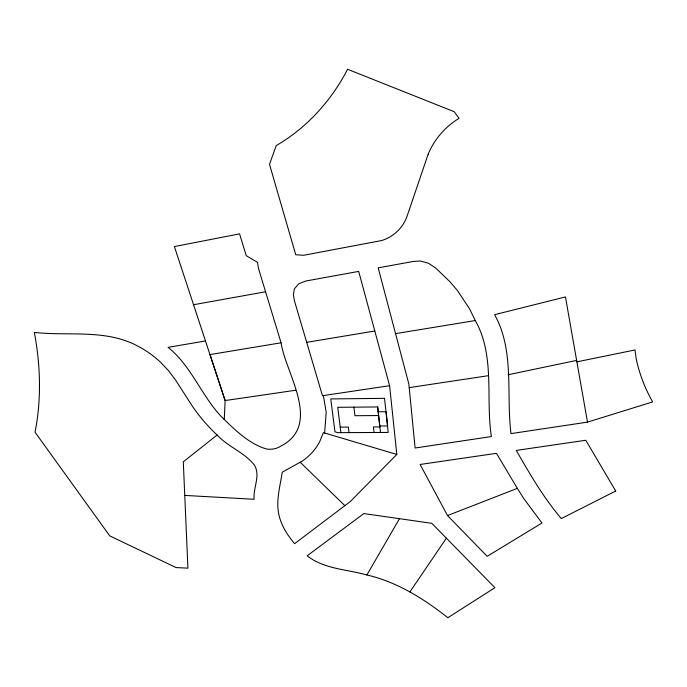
<?xml version="1.0" encoding="UTF-8"?>
<svg xmlns="http://www.w3.org/2000/svg" width="687" height="687" viewBox="0 0 687 687"><rect width="100%" height="100%" fill="white"/><g stroke="black" fill="none" stroke-linecap="round" stroke-linejoin="round"><path stroke-width="1.03" d="M224.263 419.559L225.13 400.555L209.973 354.578L281.077 342.804C285.354 372.972 322.65 424.721 280.734 446.164A21.177 17.914 26.8 0 1 266.685 449.032C248.883 444.034 234.044 429.049 221.008 416.288C201.145 394.991 191.175 365.827 168.109 347.33L205.482 340.975L225.13 400.555L295.539 390.259M324.616 432.999L326.205 412.2L323.388 395.583M366.884 574.967L399.499 518.676L431.848 523.331L494.906 587.694L447.855 617.716C423.802 598.712 397.077 581.975 366.884 574.967C346.849 569.291 324.212 569.188 307.166 555.8L363.827 513.584L399.499 518.676M409.899 591.911L446.378 538.179M396.828 454.451L350.207 501.63L294.603 543.675C287.613 535.396 281.55 526.019 279.034 515.362C275.624 500.935 280.133 486.456 282.237 472.209L302.211 461.123A72.41 61.624 28.3 0 0 319.678 441.689L323.397 432.638L396.828 454.451L389.598 385.69L358.691 271.399L305.749 281.026L298.742 283.8L294.38 288.866L293.375 294.663L294.414 300.726L322.469 395.721L389.598 385.69M217.118 435.026L183.3 461.81L187.92 568.158L176.052 567.565L109.74 535.877L35.037 432.217C41.581 399.362 40.516 365.261 34.35 332.431C66.321 335.969 100.422 329.854 130.822 342.77A84.063 68.563 34.7 0 1 160.509 362.212L168.59 370.731L175.511 379.98L191.888 405.442A161.883 143.514 26.7 0 0 217.118 435.026C228.075 446.859 244.503 452.432 254.439 465.142C260.794 475.773 252.928 487.856 254.138 499.277L184.76 495.421M447.503 515.568L517.328 488.354L524.104 499.045L541.991 523.013L487.186 556.315L447.503 515.568L420.118 464.472L496.469 453.317L517.328 488.354M587.497 422.119L565.461 296.947L494.606 314.689C514.812 350.885 506.018 394.286 510.999 433.609L587.497 422.119L652.65 401.912A211.003 178.062 -14.2 0 1 636.222 358.975L635.011 349.949L576.865 361.851M508.148 374.733L576.599 360.417M281.077 342.804L258.424 268.239L257.505 262.348L246.247 255.676L239.574 233.872L174.378 246.564L193.554 304.736L265.568 291.777M306.703 342.332L374.81 331.014M395.532 333.633L475.275 320.554C495.284 355.703 485.529 398.34 491.368 436.546L415.111 448.01L408.859 384.102L378.193 267.844L413.488 261.429L420.264 260.983L428.43 263.241L435.429 267.793L450.131 281.936L457.336 290.438L469.496 308.686L475.275 320.554M409.194 387.623L487.993 375.746M380.512 432.467L377.687 406.944L337.721 407.314L340.907 432.647M378.185 411.771L386.128 411.702L387.657 425.974L379.756 426.017L377.652 406.944M378.597 415.541L354.939 415.721L353.917 407.159M340.22 427.142L348.369 427.099L349.039 432.612M379.894 426.928L373.436 426.962L374.063 432.492M300.236 462.282L344.874 505.658M193.554 304.736L205.482 340.975M428.173 154.163L407.039 216.293C403.063 227.869 393.35 236.963 381.689 240.536L303.645 255.289L295.753 254.765L269.493 164.313L276.226 145.584C306.831 127.842 331.409 100.628 347.57 69.284L454.227 111.715L459.028 118.344C445.27 126.691 434.33 139.289 428.173 154.163M615.698 491.016L561.305 518.573C543.58 497.783 529.823 474.039 516.281 450.414L585.779 440.264L615.698 491.016M384.522 398.34L330.765 398.924L334.973 431.814L337.841 432.664L388.189 432.432L384.522 398.34"/></g></svg>
